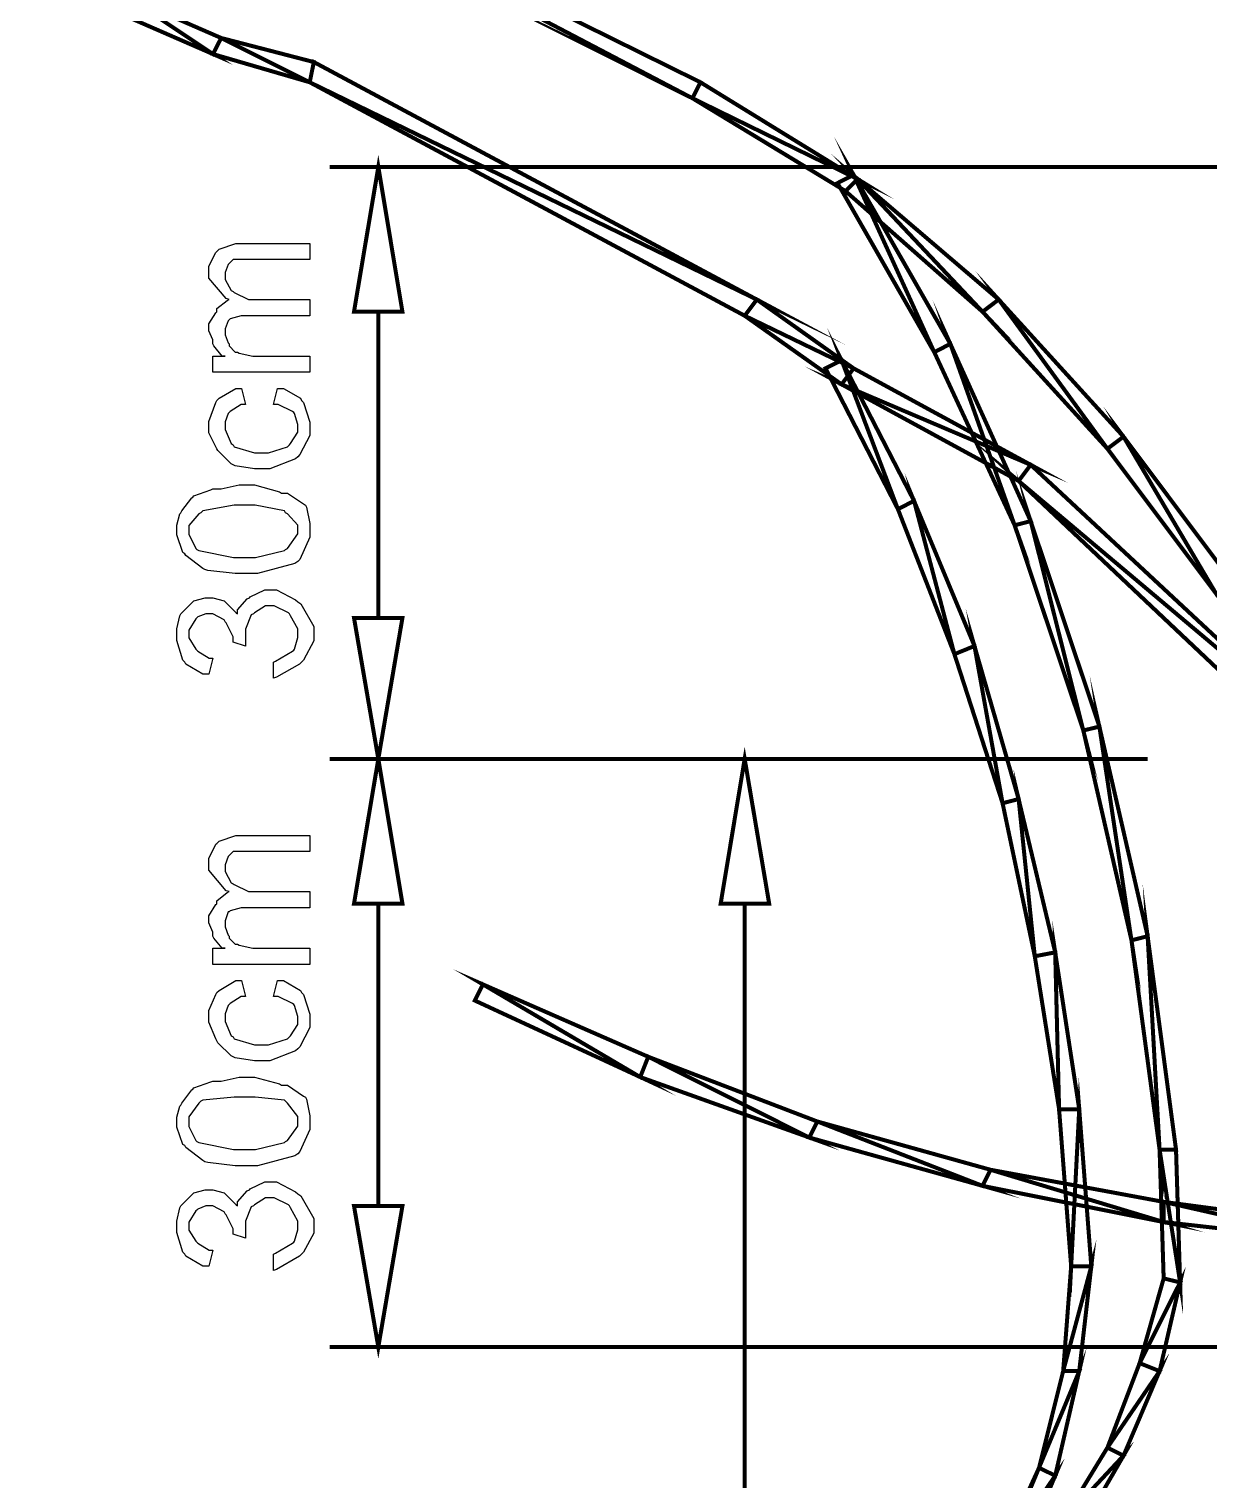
# Model space of a CAD drawing. Header units: metres. Extents: x -593 to 248, y 430 to 1024.
# Drawn here: x -298.81 to -286.39, y 663.42 to 678.69 of the extents above; entities that cross this region are included whole.
import ezdxf

# ---------------------------------------------------------------- set-up
doc = ezdxf.new("R2010")
doc.units = ezdxf.units.M
doc.header["$MEASUREMENT"] = 0
for name, color, linetype in [('C00-00-FF', 5, 'Continuous'), ('C00-7E-FF', 150, 'Continuous'), ('CFF-00-00', 1, 'Continuous'), ('CFF-7E-00', 30, 'Continuous')]:
    doc.layers.add(name, color=color, linetype=linetype)

msp = doc.modelspace()

# ---------------------------------------------------------------- linework, layer by layer
at = {"layer": 'C00-00-FF', "const_width": 0.0423}
msp.add_lwpolyline([(-290.173, 671.013), (-292.845, 671.013)], dxfattribs=at)
at = {"layer": 'C00-7E-FF', "const_width": 0.0423}
for points in [[(-283.939, 677.243), (-295.645, 677.243)], [(-295.134, 675.719), (-295.134, 672.497)], [(-287.162, 671.013), (-295.645, 671.013)], [(-287.035, 671.013), (-295.645, 671.013)], [(-287.035, 671.013), (-291.784, 671.013)], [(-295.134, 669.489), (-295.134, 666.308)], [(-291.277, 669.489), (-291.277, 620.147)], [(-283.598, 664.824), (-295.645, 664.824)]]:
    msp.add_lwpolyline(points, dxfattribs=at)
for points in [[(-295.39, 675.719), (-294.88, 675.719), (-295.134, 677.243), (-295.39, 675.719)], [(-295.39, 672.497), (-294.88, 672.497), (-295.134, 671.013), (-295.39, 672.497)], [(-295.39, 669.489), (-294.88, 669.489), (-295.134, 671.013), (-295.39, 669.489)], [(-291.53, 669.489), (-291.019, 669.489), (-291.277, 671.013), (-291.53, 669.489)], [(-295.39, 666.308), (-294.88, 666.308), (-295.134, 664.824), (-295.39, 666.308)]]:
    msp.add_lwpolyline(points, close=True, dxfattribs=at)
at = {"layer": 'C00-7E-FF'}
for points in [[(-295.39, 675.719), (-294.88, 675.719), (-295.134, 677.243), (-295.39, 675.719)], [(-295.39, 672.497), (-294.88, 672.497), (-295.134, 671.013), (-295.39, 672.497)], [(-295.39, 669.489), (-294.88, 669.489), (-295.134, 671.013), (-295.39, 669.489)], [(-291.53, 669.489), (-291.019, 669.489), (-291.277, 671.013), (-291.53, 669.489)], [(-295.39, 666.308), (-294.88, 666.308), (-295.134, 664.824), (-295.39, 666.308)]]:
    msp.add_lwpolyline(points, close=True, dxfattribs=at)
at = {"layer": 'CFF-00-00', "const_width": 0.0423}
for points in [[(-291.827, 677.966), (-298.698, 681.57), (-298.783, 681.398), (-291.827, 677.966)], [(-291.743, 678.134), (-291.827, 677.966), (-298.698, 681.57), (-291.743, 678.134)], [(-297.763, 679.024), (-296.875, 678.431), (-296.788, 678.6), (-297.763, 679.024)], [(-297.849, 678.855), (-297.763, 679.024), (-296.875, 678.431), (-297.849, 678.855)], [(-296.788, 678.6), (-295.856, 678.134), (-295.813, 678.347), (-296.788, 678.6)], [(-296.875, 678.431), (-296.788, 678.6), (-295.856, 678.134), (-296.875, 678.431)], [(-295.856, 678.134), (-291.149, 675.847), (-291.277, 675.677), (-295.856, 678.134)], [(-295.813, 678.347), (-295.856, 678.134), (-291.149, 675.847), (-295.813, 678.347)], [(-291.827, 677.966), (-290.089, 677.116), (-290.216, 676.989), (-291.827, 677.966)], [(-291.743, 678.134), (-291.827, 677.966), (-290.089, 677.116), (-291.743, 678.134)], [(-289.112, 675.381), (-289.281, 675.293), (-290.13, 677.159), (-289.112, 675.381)], [(-288.603, 675.847), (-288.773, 675.719), (-290.089, 677.116), (-288.603, 675.847)], [(-289.281, 675.293), (-290.13, 677.159), (-290.3, 677.073), (-289.281, 675.293)], [(-288.773, 675.719), (-290.089, 677.116), (-290.216, 676.989), (-288.773, 675.719)], [(-287.289, 674.404), (-287.458, 674.277), (-288.603, 675.847), (-287.289, 674.404)], [(-291.149, 675.847), (-291.277, 675.677), (-290.13, 675.123), (-291.149, 675.847)], [(-287.458, 674.277), (-288.603, 675.847), (-288.773, 675.719), (-287.458, 674.277)], [(-291.277, 675.677), (-290.13, 675.123), (-290.257, 674.955), (-291.277, 675.677)], [(-288.266, 673.515), (-288.435, 673.472), (-289.112, 675.381), (-288.266, 673.515)], [(-289.494, 673.728), (-289.664, 673.642), (-290.257, 675.209), (-289.494, 673.728)], [(-288.435, 673.472), (-289.112, 675.381), (-289.281, 675.293), (-288.435, 673.472)], [(-290.257, 674.955), (-288.266, 674.108), (-288.393, 673.938), (-290.257, 674.955)], [(-289.664, 673.642), (-290.257, 675.209), (-290.426, 675.123), (-289.664, 673.642)], [(-290.13, 675.123), (-290.257, 674.955), (-288.266, 674.108), (-290.13, 675.123)], [(-286.144, 672.877), (-286.313, 672.75), (-287.289, 674.404), (-286.144, 672.877)], [(-288.393, 673.938), (-285.167, 671.223), (-285.339, 671.054), (-288.393, 673.938)], [(-286.313, 672.75), (-287.289, 674.404), (-287.458, 674.277), (-286.313, 672.75)], [(-288.266, 674.108), (-288.393, 673.938), (-285.167, 671.223), (-288.266, 674.108)], [(-287.543, 671.353), (-287.712, 671.312), (-288.266, 673.515), (-287.543, 671.353)], [(-288.858, 672.201), (-289.069, 672.115), (-289.494, 673.728), (-288.858, 672.201)], [(-289.069, 672.115), (-289.494, 673.728), (-289.664, 673.642), (-289.069, 672.115)], [(-287.712, 671.312), (-288.266, 673.515), (-288.435, 673.472), (-287.712, 671.312)], [(-288.393, 670.59), (-288.562, 670.547), (-288.858, 672.201), (-288.393, 670.59)], [(-288.562, 670.547), (-288.858, 672.201), (-289.069, 672.115), (-288.562, 670.547)], [(-287.035, 669.147), (-287.205, 669.104), (-287.543, 671.353), (-287.035, 669.147)], [(-287.205, 669.104), (-287.543, 671.353), (-287.712, 671.312), (-287.205, 669.104)], [(-288.008, 668.977), (-288.223, 668.936), (-288.393, 670.59), (-288.008, 668.977)], [(-288.223, 668.936), (-288.393, 670.59), (-288.562, 670.547), (-288.223, 668.936)], [(-286.736, 666.901), (-286.909, 666.901), (-287.035, 669.147), (-286.736, 666.901)], [(-287.755, 667.326), (-287.967, 667.326), (-288.008, 668.977), (-287.755, 667.326)], [(-286.909, 666.901), (-287.035, 669.147), (-287.205, 669.104), (-286.909, 666.901)], [(-287.967, 667.326), (-288.008, 668.977), (-288.223, 668.936), (-287.967, 667.326)], [(-294.033, 668.64), (-292.377, 667.665), (-292.292, 667.878), (-294.033, 668.64)], [(-294.118, 668.47), (-294.033, 668.64), (-292.377, 667.665), (-294.118, 668.47)], [(-292.292, 667.878), (-290.596, 667.028), (-290.512, 667.197), (-292.292, 667.878)], [(-292.377, 667.665), (-292.292, 667.878), (-290.596, 667.028), (-292.377, 667.665)], [(-287.628, 665.673), (-287.84, 665.673), (-287.755, 667.326), (-287.628, 665.673)], [(-290.512, 667.197), (-288.773, 666.52), (-288.689, 666.689), (-290.512, 667.197)], [(-287.84, 665.673), (-287.755, 667.326), (-287.967, 667.326), (-287.84, 665.673)], [(-290.596, 667.028), (-290.512, 667.197), (-288.773, 666.52), (-290.596, 667.028)], [(-286.909, 666.901), (-286.693, 665.503), (-286.866, 665.546), (-286.909, 666.901)], [(-286.736, 666.901), (-286.909, 666.901), (-286.693, 665.503), (-286.736, 666.901)], [(-288.689, 666.689), (-286.866, 666.139), (-286.866, 666.351), (-288.689, 666.689)], [(-288.773, 666.52), (-288.689, 666.689), (-286.866, 666.139), (-288.773, 666.52)], [(-286.866, 666.351), (-284.997, 665.928), (-284.956, 666.096), (-286.866, 666.351)], [(-286.866, 666.139), (-286.866, 666.351), (-284.997, 665.928), (-286.866, 666.139)], [(-287.755, 664.57), (-287.924, 664.57), (-287.628, 665.673), (-287.755, 664.57)], [(-287.924, 664.57), (-287.628, 665.673), (-287.84, 665.673), (-287.924, 664.57)], [(-286.909, 664.57), (-287.119, 664.654), (-286.693, 665.503), (-286.909, 664.57)], [(-287.119, 664.654), (-286.693, 665.503), (-286.866, 665.546), (-287.119, 664.654)], [(-288.008, 663.469), (-288.178, 663.553), (-287.755, 664.57), (-288.008, 663.469)], [(-287.289, 663.68), (-287.458, 663.765), (-286.909, 664.57), (-287.289, 663.68)], [(-288.178, 663.553), (-287.755, 664.57), (-287.924, 664.57), (-288.178, 663.553)], [(-287.458, 663.765), (-286.909, 664.57), (-287.119, 664.654), (-287.458, 663.765)], [(-287.755, 662.874), (-287.924, 663.001), (-287.289, 663.68), (-287.755, 662.874)], [(-288.435, 662.451), (-288.646, 662.535), (-288.008, 663.469), (-288.435, 662.451)], [(-287.924, 663.001), (-287.289, 663.68), (-287.458, 663.765), (-287.924, 663.001)], [(-288.646, 662.535), (-288.008, 663.469), (-288.178, 663.553), (-288.646, 662.535)]]:
    msp.add_lwpolyline(points, close=True, dxfattribs=at)
at = {"layer": 'CFF-00-00'}
for points in [[(-291.827, 677.966), (-298.698, 681.57), (-298.783, 681.398), (-291.827, 677.966)], [(-291.743, 678.134), (-291.827, 677.966), (-298.698, 681.57), (-291.743, 678.134)], [(-297.849, 678.855), (-297.763, 679.024), (-296.875, 678.431), (-297.849, 678.855)], [(-297.763, 679.024), (-296.875, 678.431), (-296.788, 678.6), (-297.763, 679.024)], [(-296.875, 678.431), (-296.788, 678.6), (-295.856, 678.134), (-296.875, 678.431)], [(-296.788, 678.6), (-295.856, 678.134), (-295.813, 678.347), (-296.788, 678.6)], [(-295.813, 678.347), (-295.856, 678.134), (-291.149, 675.847), (-295.813, 678.347)], [(-295.856, 678.134), (-291.149, 675.847), (-291.277, 675.677), (-295.856, 678.134)], [(-291.743, 678.134), (-291.827, 677.966), (-290.089, 677.116), (-291.743, 678.134)], [(-291.827, 677.966), (-290.089, 677.116), (-290.216, 676.989), (-291.827, 677.966)], [(-289.281, 675.293), (-290.13, 677.159), (-290.3, 677.073), (-289.281, 675.293)], [(-288.773, 675.719), (-290.089, 677.116), (-290.216, 676.989), (-288.773, 675.719)], [(-289.112, 675.381), (-289.281, 675.293), (-290.13, 677.159), (-289.112, 675.381)], [(-288.603, 675.847), (-288.773, 675.719), (-290.089, 677.116), (-288.603, 675.847)], [(-291.149, 675.847), (-291.277, 675.677), (-290.13, 675.123), (-291.149, 675.847)], [(-287.458, 674.277), (-288.603, 675.847), (-288.773, 675.719), (-287.458, 674.277)], [(-287.289, 674.404), (-287.458, 674.277), (-288.603, 675.847), (-287.289, 674.404)], [(-291.277, 675.677), (-290.13, 675.123), (-290.257, 674.955), (-291.277, 675.677)], [(-288.435, 673.472), (-289.112, 675.381), (-289.281, 675.293), (-288.435, 673.472)], [(-288.266, 673.515), (-288.435, 673.472), (-289.112, 675.381), (-288.266, 673.515)], [(-289.664, 673.642), (-290.257, 675.209), (-290.426, 675.123), (-289.664, 673.642)], [(-289.494, 673.728), (-289.664, 673.642), (-290.257, 675.209), (-289.494, 673.728)], [(-290.13, 675.123), (-290.257, 674.955), (-288.266, 674.108), (-290.13, 675.123)], [(-290.257, 674.955), (-288.266, 674.108), (-288.393, 673.938), (-290.257, 674.955)], [(-286.313, 672.75), (-287.289, 674.404), (-287.458, 674.277), (-286.313, 672.75)], [(-286.144, 672.877), (-286.313, 672.75), (-287.289, 674.404), (-286.144, 672.877)], [(-288.266, 674.108), (-288.393, 673.938), (-285.167, 671.223), (-288.266, 674.108)], [(-288.393, 673.938), (-285.167, 671.223), (-285.339, 671.054), (-288.393, 673.938)], [(-289.069, 672.115), (-289.494, 673.728), (-289.664, 673.642), (-289.069, 672.115)], [(-288.858, 672.201), (-289.069, 672.115), (-289.494, 673.728), (-288.858, 672.201)], [(-287.712, 671.312), (-288.266, 673.515), (-288.435, 673.472), (-287.712, 671.312)], [(-287.543, 671.353), (-287.712, 671.312), (-288.266, 673.515), (-287.543, 671.353)], [(-288.562, 670.547), (-288.858, 672.201), (-289.069, 672.115), (-288.562, 670.547)], [(-288.393, 670.59), (-288.562, 670.547), (-288.858, 672.201), (-288.393, 670.59)], [(-287.205, 669.104), (-287.543, 671.353), (-287.712, 671.312), (-287.205, 669.104)], [(-287.035, 669.147), (-287.205, 669.104), (-287.543, 671.353), (-287.035, 669.147)], [(-288.223, 668.936), (-288.393, 670.59), (-288.562, 670.547), (-288.223, 668.936)], [(-288.008, 668.977), (-288.223, 668.936), (-288.393, 670.59), (-288.008, 668.977)], [(-286.909, 666.901), (-287.035, 669.147), (-287.205, 669.104), (-286.909, 666.901)], [(-286.736, 666.901), (-286.909, 666.901), (-287.035, 669.147), (-286.736, 666.901)], [(-287.967, 667.326), (-288.008, 668.977), (-288.223, 668.936), (-287.967, 667.326)], [(-287.755, 667.326), (-287.967, 667.326), (-288.008, 668.977), (-287.755, 667.326)], [(-294.118, 668.47), (-294.033, 668.64), (-292.377, 667.665), (-294.118, 668.47)], [(-294.033, 668.64), (-292.377, 667.665), (-292.292, 667.878), (-294.033, 668.64)], [(-292.377, 667.665), (-292.292, 667.878), (-290.596, 667.028), (-292.377, 667.665)], [(-292.292, 667.878), (-290.596, 667.028), (-290.512, 667.197), (-292.292, 667.878)], [(-287.84, 665.673), (-287.755, 667.326), (-287.967, 667.326), (-287.84, 665.673)], [(-287.628, 665.673), (-287.84, 665.673), (-287.755, 667.326), (-287.628, 665.673)], [(-290.596, 667.028), (-290.512, 667.197), (-288.773, 666.52), (-290.596, 667.028)], [(-290.512, 667.197), (-288.773, 666.52), (-288.689, 666.689), (-290.512, 667.197)], [(-286.736, 666.901), (-286.909, 666.901), (-286.693, 665.503), (-286.736, 666.901)], [(-286.909, 666.901), (-286.693, 665.503), (-286.866, 665.546), (-286.909, 666.901)], [(-288.773, 666.52), (-288.689, 666.689), (-286.866, 666.139), (-288.773, 666.52)], [(-288.689, 666.689), (-286.866, 666.139), (-286.866, 666.351), (-288.689, 666.689)], [(-286.866, 666.139), (-286.866, 666.351), (-284.997, 665.928), (-286.866, 666.139)], [(-286.866, 666.351), (-284.997, 665.928), (-284.956, 666.096), (-286.866, 666.351)], [(-287.755, 664.57), (-287.924, 664.57), (-287.628, 665.673), (-287.755, 664.57)], [(-287.924, 664.57), (-287.628, 665.673), (-287.84, 665.673), (-287.924, 664.57)], [(-287.119, 664.654), (-286.693, 665.503), (-286.866, 665.546), (-287.119, 664.654)], [(-286.909, 664.57), (-287.119, 664.654), (-286.693, 665.503), (-286.909, 664.57)], [(-288.008, 663.469), (-288.178, 663.553), (-287.755, 664.57), (-288.008, 663.469)], [(-288.178, 663.553), (-287.755, 664.57), (-287.924, 664.57), (-288.178, 663.553)], [(-287.458, 663.765), (-286.909, 664.57), (-287.119, 664.654), (-287.458, 663.765)], [(-287.289, 663.68), (-287.458, 663.765), (-286.909, 664.57), (-287.289, 663.68)], [(-287.924, 663.001), (-287.289, 663.68), (-287.458, 663.765), (-287.924, 663.001)], [(-287.755, 662.874), (-287.924, 663.001), (-287.289, 663.68), (-287.755, 662.874)], [(-288.646, 662.535), (-288.008, 663.469), (-288.178, 663.553), (-288.646, 662.535)], [(-288.435, 662.451), (-288.646, 662.535), (-288.008, 663.469), (-288.435, 662.451)]]:
    msp.add_lwpolyline(points, close=True, dxfattribs=at)
at = {"layer": 'CFF-7E-00'}
for points in [[(-295.856, 675.082), (-296.875, 675.082), (-296.875, 675.252), (-296.745, 675.252), (-296.778, 675.252), (-296.865, 675.359), (-296.875, 675.381), (-296.875, 675.424), (-296.917, 675.519), (-296.917, 675.551), (-296.917, 675.593), (-296.844, 675.709), (-296.833, 675.719), (-296.833, 675.752), (-296.726, 675.837), (-296.703, 675.847), (-296.737, 675.858), (-296.917, 676.073), (-296.917, 676.143), (-296.917, 676.197), (-296.844, 676.344), (-296.833, 676.354), (-296.811, 676.376), (-296.635, 676.439), (-296.575, 676.439), (-295.856, 676.439), (-295.856, 676.27), (-296.491, 676.27), (-296.534, 676.27), (-296.629, 676.27), (-296.661, 676.27), (-296.661, 676.27), (-296.703, 676.227), (-296.703, 676.227), (-296.715, 676.217), (-296.745, 676.131), (-296.745, 676.1), (-296.745, 676.059), (-296.683, 675.942), (-296.661, 675.931), (-296.651, 675.921), (-296.5, 675.847), (-296.449, 675.847), (-295.856, 675.847), (-295.856, 675.677), (-296.534, 675.677), (-296.577, 675.677), (-296.694, 675.646), (-296.703, 675.635), (-296.715, 675.625), (-296.745, 675.538), (-296.745, 675.508), (-296.745, 675.476), (-296.715, 675.392), (-296.703, 675.381), (-296.703, 675.359), (-296.64, 675.293), (-296.618, 675.293), (-296.598, 675.283), (-296.454, 675.252), (-296.406, 675.252), (-295.856, 675.252), (-295.856, 675.082)], [(-296.238, 674.743), (-296.195, 674.912), (-296.132, 674.912), (-295.952, 674.808), (-295.941, 674.786), (-295.921, 674.765), (-295.856, 674.558), (-295.856, 674.49), (-295.856, 674.416), (-295.962, 674.215), (-295.983, 674.193), (-296.005, 674.172), (-296.275, 674.065), (-296.364, 674.065), (-296.439, 674.065), (-296.64, 674.098), (-296.661, 674.108), (-296.683, 674.119), (-296.822, 674.257), (-296.833, 674.277), (-296.844, 674.299), (-296.917, 674.443), (-296.917, 674.49), (-296.917, 674.564), (-296.844, 674.765), (-296.833, 674.786), (-296.811, 674.808), (-296.635, 674.912), (-296.575, 674.912), (-296.534, 674.743), (-296.577, 674.743), (-296.694, 674.67), (-296.703, 674.659), (-296.715, 674.649), (-296.745, 674.561), (-296.745, 674.531), (-296.745, 674.479), (-296.683, 674.331), (-296.661, 674.32), (-296.651, 674.299), (-296.436, 674.234), (-296.364, 674.234), (-296.291, 674.234), (-296.09, 674.299), (-296.068, 674.32), (-296.059, 674.331), (-295.983, 674.451), (-295.983, 674.49), (-295.983, 674.532), (-296.016, 674.649), (-296.025, 674.659), (-296.037, 674.67), (-296.188, 674.743), (-296.238, 674.743)], [(-296.534, 672.963), (-296.642, 672.963), (-296.928, 672.996), (-296.96, 673.005), (-296.982, 673.016), (-297.161, 673.153), (-297.171, 673.173), (-297.193, 673.185), (-297.256, 673.37), (-297.256, 673.431), (-297.256, 673.474), (-297.224, 673.591), (-297.214, 673.601), (-297.204, 673.623), (-297.098, 673.759), (-297.087, 673.769), (-297.077, 673.78), (-296.896, 673.845), (-296.875, 673.854), (-296.79, 673.854), (-296.599, 673.897), (-296.534, 673.897), (-296.439, 673.897), (-296.174, 673.822), (-296.152, 673.811), (-296.089, 673.811), (-295.921, 673.696), (-295.899, 673.685), (-295.889, 673.664), (-295.856, 673.49), (-295.856, 673.431), (-295.856, 673.346), (-295.962, 673.112), (-295.983, 673.089), (-296.014, 673.069), (-296.405, 672.963), (-296.534, 672.963)], [(-296.534, 673.132), (-296.428, 673.132), (-296.121, 673.206), (-296.11, 673.216), (-296.089, 673.227), (-295.983, 673.38), (-295.983, 673.431), (-295.983, 673.474), (-296.089, 673.591), (-296.11, 673.601), (-296.121, 673.623), (-296.431, 673.685), (-296.534, 673.685), (-296.651, 673.685), (-296.981, 673.623), (-297.001, 673.601), (-297.023, 673.591), (-297.129, 673.471), (-297.129, 673.431), (-297.129, 673.378), (-297.055, 673.227), (-297.044, 673.216), (-297.023, 673.206), (-296.657, 673.132), (-296.534, 673.132)], [(-296.238, 671.862), (-296.238, 672.031), (-296.217, 672.042), (-296.037, 672.148), (-296.025, 672.158), (-296.016, 672.169), (-295.983, 672.289), (-295.983, 672.327), (-295.983, 672.381), (-296.059, 672.519), (-296.068, 672.54), (-296.079, 672.551), (-296.23, 672.624), (-296.279, 672.624), (-296.322, 672.624), (-296.439, 672.551), (-296.449, 672.54), (-296.471, 672.53), (-296.534, 672.378), (-296.534, 672.327), (-296.534, 672.296), (-296.534, 672.225), (-296.534, 672.201), (-296.661, 672.243), (-296.661, 672.243), (-296.661, 672.243), (-296.661, 672.243), (-296.661, 672.297), (-296.735, 672.444), (-296.745, 672.454), (-296.756, 672.476), (-296.877, 672.54), (-296.917, 672.54), (-296.949, 672.54), (-297.034, 672.508), (-297.044, 672.497), (-297.055, 672.487), (-297.129, 672.367), (-297.129, 672.327), (-297.129, 672.286), (-297.055, 672.169), (-297.044, 672.158), (-297.034, 672.148), (-296.914, 672.074), (-296.875, 672.074), (-296.917, 671.904), (-296.981, 671.904), (-297.161, 672.011), (-297.171, 672.031), (-297.193, 672.053), (-297.256, 672.26), (-297.256, 672.327), (-297.256, 672.381), (-297.224, 672.519), (-297.214, 672.54), (-297.204, 672.551), (-297.098, 672.657), (-297.087, 672.666), (-297.077, 672.677), (-296.957, 672.708), (-296.917, 672.708), (-296.875, 672.708), (-296.756, 672.677), (-296.745, 672.666), (-296.735, 672.657), (-296.629, 672.551), (-296.618, 672.54), (-296.618, 672.582), (-296.513, 672.698), (-296.491, 672.708), (-296.482, 672.719), (-296.33, 672.793), (-296.279, 672.793), (-296.206, 672.793), (-296.005, 672.688), (-295.983, 672.666), (-295.951, 672.646), (-295.813, 672.407), (-295.813, 672.327), (-295.813, 672.254), (-295.921, 672.053), (-295.941, 672.031), (-295.964, 672.011), (-296.206, 671.873), (-296.238, 671.862)], [(-295.856, 668.851), (-296.875, 668.851), (-296.875, 669.02), (-296.745, 669.02), (-296.778, 669.02), (-296.865, 669.126), (-296.875, 669.147), (-296.875, 669.191), (-296.917, 669.287), (-296.917, 669.319), (-296.917, 669.362), (-296.844, 669.479), (-296.833, 669.489), (-296.833, 669.52), (-296.726, 669.606), (-296.703, 669.616), (-296.737, 669.626), (-296.917, 669.841), (-296.917, 669.912), (-296.917, 669.965), (-296.844, 670.114), (-296.833, 670.124), (-296.811, 670.146), (-296.635, 670.208), (-296.575, 670.208), (-295.856, 670.208), (-295.856, 670.039), (-296.491, 670.039), (-296.534, 670.039), (-296.629, 670.039), (-296.661, 670.039), (-296.661, 670.039), (-296.703, 669.996), (-296.703, 669.996), (-296.715, 669.986), (-296.745, 669.899), (-296.745, 669.869), (-296.745, 669.828), (-296.683, 669.71), (-296.661, 669.7), (-296.651, 669.69), (-296.5, 669.616), (-296.449, 669.616), (-295.856, 669.616), (-295.856, 669.446), (-296.534, 669.446), (-296.577, 669.446), (-296.694, 669.414), (-296.703, 669.403), (-296.715, 669.403), (-296.745, 669.308), (-296.745, 669.277), (-296.745, 669.245), (-296.715, 669.158), (-296.703, 669.147), (-296.703, 669.126), (-296.64, 669.063), (-296.618, 669.063), (-296.598, 669.053), (-296.454, 669.02), (-296.406, 669.02), (-295.856, 669.02), (-295.856, 668.851)], [(-296.238, 668.512), (-296.195, 668.681), (-296.132, 668.681), (-295.952, 668.576), (-295.941, 668.554), (-295.921, 668.534), (-295.856, 668.327), (-295.856, 668.258), (-295.856, 668.185), (-295.962, 667.984), (-295.983, 667.962), (-296.005, 667.941), (-296.275, 667.835), (-296.364, 667.835), (-296.439, 667.835), (-296.64, 667.868), (-296.661, 667.878), (-296.683, 667.889), (-296.822, 668.025), (-296.833, 668.046), (-296.844, 668.068), (-296.917, 668.243), (-296.917, 668.301), (-296.917, 668.364), (-296.844, 668.534), (-296.833, 668.554), (-296.811, 668.576), (-296.635, 668.681), (-296.575, 668.681), (-296.534, 668.512), (-296.577, 668.512), (-296.694, 668.439), (-296.703, 668.427), (-296.715, 668.418), (-296.745, 668.331), (-296.745, 668.301), (-296.745, 668.249), (-296.683, 668.1), (-296.661, 668.088), (-296.651, 668.068), (-296.436, 668.004), (-296.364, 668.004), (-296.291, 668.004), (-296.09, 668.068), (-296.068, 668.088), (-296.059, 668.1), (-295.983, 668.219), (-295.983, 668.258), (-295.983, 668.301), (-296.016, 668.418), (-296.025, 668.427), (-296.037, 668.439), (-296.188, 668.512), (-296.238, 668.512)], [(-296.534, 666.731), (-296.642, 666.731), (-296.928, 666.764), (-296.96, 666.774), (-296.982, 666.785), (-297.161, 666.923), (-297.171, 666.943), (-297.193, 666.955), (-297.256, 667.136), (-297.256, 667.197), (-297.256, 667.241), (-297.224, 667.36), (-297.214, 667.369), (-297.204, 667.391), (-297.098, 667.529), (-297.087, 667.539), (-297.077, 667.55), (-296.896, 667.613), (-296.875, 667.623), (-296.79, 667.623), (-296.599, 667.665), (-296.534, 667.665), (-296.439, 667.665), (-296.174, 667.592), (-296.152, 667.581), (-296.089, 667.581), (-295.921, 667.464), (-295.899, 667.453), (-295.889, 667.433), (-295.856, 667.256), (-295.856, 667.197), (-295.856, 667.113), (-295.962, 666.88), (-295.983, 666.858), (-296.014, 666.837), (-296.405, 666.731), (-296.534, 666.731)], [(-296.534, 666.901), (-296.428, 666.901), (-296.121, 666.976), (-296.11, 666.986), (-296.089, 666.997), (-295.983, 667.147), (-295.983, 667.197), (-295.983, 667.251), (-296.089, 667.391), (-296.11, 667.412), (-296.121, 667.423), (-296.431, 667.453), (-296.534, 667.453), (-296.651, 667.453), (-296.981, 667.423), (-297.001, 667.412), (-297.023, 667.391), (-297.129, 667.247), (-297.129, 667.197), (-297.129, 667.145), (-297.055, 666.997), (-297.044, 666.986), (-297.023, 666.976), (-296.657, 666.901), (-296.534, 666.901)], [(-296.238, 665.63), (-296.238, 665.8), (-296.217, 665.81), (-296.037, 665.918), (-296.025, 665.928), (-296.016, 665.939), (-295.983, 666.057), (-295.983, 666.096), (-295.983, 666.149), (-296.059, 666.287), (-296.068, 666.308), (-296.079, 666.319), (-296.23, 666.392), (-296.279, 666.392), (-296.322, 666.392), (-296.439, 666.319), (-296.449, 666.308), (-296.471, 666.298), (-296.534, 666.147), (-296.534, 666.096), (-296.534, 666.064), (-296.534, 665.994), (-296.534, 665.969), (-296.661, 666.012), (-296.661, 666.012), (-296.661, 666.012), (-296.661, 666.012), (-296.661, 666.066), (-296.735, 666.214), (-296.745, 666.224), (-296.756, 666.246), (-296.877, 666.308), (-296.917, 666.308), (-296.949, 666.308), (-297.034, 666.276), (-297.044, 666.265), (-297.055, 666.256), (-297.129, 666.136), (-297.129, 666.096), (-297.129, 666.055), (-297.055, 665.939), (-297.044, 665.928), (-297.034, 665.918), (-296.914, 665.842), (-296.875, 665.842), (-296.917, 665.673), (-296.981, 665.673), (-297.161, 665.779), (-297.171, 665.8), (-297.193, 665.822), (-297.256, 666.028), (-297.256, 666.096), (-297.256, 666.149), (-297.224, 666.287), (-297.214, 666.308), (-297.204, 666.319), (-297.098, 666.425), (-297.087, 666.435), (-297.077, 666.446), (-296.957, 666.478), (-296.917, 666.478), (-296.875, 666.478), (-296.756, 666.446), (-296.745, 666.435), (-296.735, 666.425), (-296.629, 666.319), (-296.618, 666.308), (-296.618, 666.351), (-296.513, 666.468), (-296.491, 666.478), (-296.482, 666.489), (-296.33, 666.562), (-296.279, 666.562), (-296.206, 666.562), (-296.005, 666.457), (-295.983, 666.435), (-295.951, 666.414), (-295.813, 666.176), (-295.813, 666.096), (-295.813, 666.023), (-295.921, 665.822), (-295.941, 665.8), (-295.964, 665.779), (-296.206, 665.641), (-296.238, 665.63)]]:
    msp.add_lwpolyline(points, close=True, dxfattribs=at)

doc.saveas('drawing.dxf')
